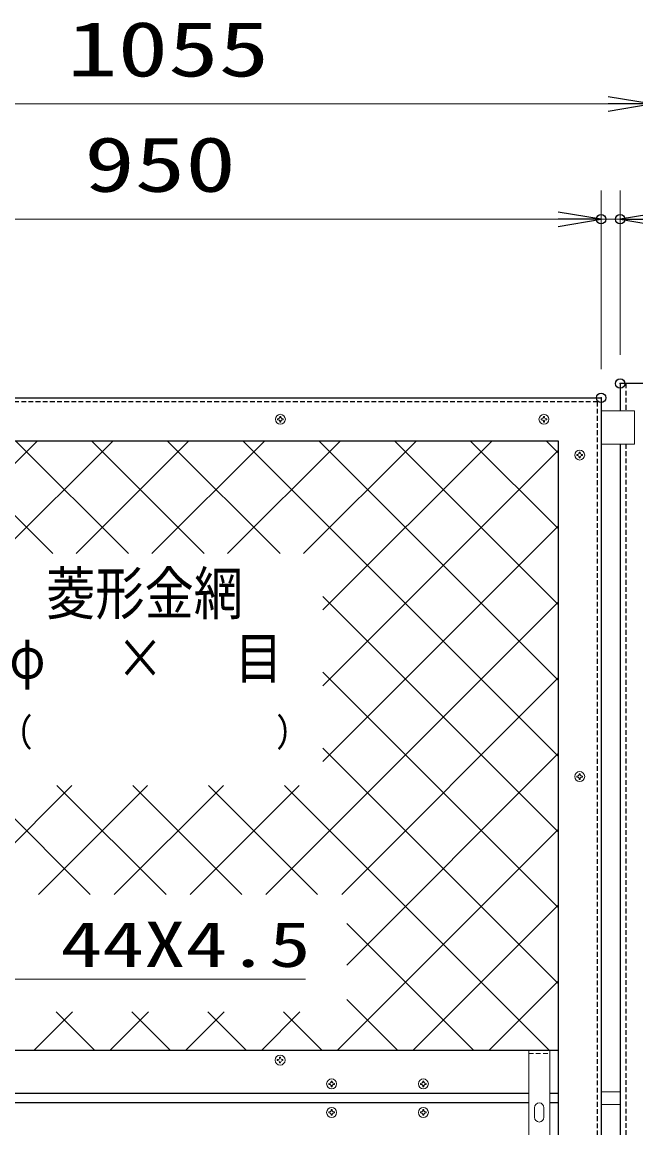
# Model space of a CAD drawing. Units: millimetres, scale not verified. Extents: x -5249 to 5251, y -3712 to 3712.
# Drawn here: x -3366 to -2722, y 826 to 1986 of the extents above; entities that cross this region are included whole.
import ezdxf
from ezdxf.enums import TextEntityAlignment as Align

# ---------------------------------------------------------------- set-up
doc = ezdxf.new("R2010")
doc.units = ezdxf.units.MM
doc.header["$LTSCALE"] = 20
doc.header["$PDMODE"] = 32
doc.header["$PDSIZE"] = 10
doc.linetypes.add('USER1', pattern=[0.375, 0.25, -0.125])
for name, color, linetype, lineweight in [('0-2_D-STR1', 1, 'Continuous', 25), ('0-3_D-STR2', 7, 'Continuous', 13), ('0-4_0', 7, 'Continuous', 25), ('0-5_D-STR-DIM', 7, 'Continuous', 13), ('0-7_D-STR-TXT', 7, 'Continuous', 13), ('0-B_D-STR3', 3, 'Continuous', 13)]:
    doc.layers.add(name, color=color, linetype=linetype, lineweight=lineweight)
doc.layers.add('0-6_Defpoints', color=7, linetype='Continuous')
doc.styles.add('ＭＳ ゴシック', font='')
doc.styles.get('ＭＳ ゴシック').set_extended_font_data('MS Gothic')

# ---------------------------------------------------------------- blocks, each defined once
blk = doc.blocks.new('DARROWS')
at = {"layer": '0-4_0'}
blk.add_line((0, 0), (-19.982, 0), dxfattribs=at)
blk.add_lwpolyline([(-20, -3.333), (0, 0), (-20, 3.333)], dxfattribs=at)

msp = doc.modelspace()

# ---------------------------------------------------------------- linework, layer by layer
at = {"layer": '0-2_D-STR1'}
for p, q in [((-2738.41, 1606.78), (-2738.41, 1578.18)), ((-2673.41, 1606.78), (-2738.41, 1606.78)), ((-3708.41, 1591.78), (-2758.41, 1591.78)), ((-2758.41, 1591.78), (-2758.41, 121.78)), ((-3663.41, 1546.78), (-2803.41, 1546.78)), ((-2803.41, 1546.78), (-2803.41, 1525.24)), ((-2738.41, 1543.18), (-2738.41, -163.22)), ((-2803.41, 1525.7), (-2803.41, 906.78)), ((-2803.41, 906.78), (-3663.41, 906.78)), ((-2834.41, 861.78), (-3663.41, 861.78)), ((-2803.41, 861.78), (-2812.41, 861.78)), ((-2834.41, 851.78), (-3663.41, 851.78)), ((-2823.39, 851.78), (-2823.44, 851.78)), ((-2823.39, 851.78), (-2823.44, 851.78)), ((-2803.41, 851.78), (-2812.41, 851.78))]:
    msp.add_line(p, q, dxfattribs=at)
at = {"layer": '0-2_D-STR1', "linetype": 'USER1'}
for p, q in [((-2732.41, 1606.78), (-2732.41, 1578.18)), ((-3704.41, 1587.78), (-2762.41, 1587.78)), ((-2762.41, 1587.78), (-2762.41, 125.78)), ((-2732.41, 1543.18), (-2732.41, -163.22))]:
    msp.add_line(p, q, dxfattribs=at)
at = {"layer": '0-2_D-STR1'}
msp.add_lwpolyline([(-2803.41, 906.78), (-2803.41, 806.78), (-3663.41, 806.78)], dxfattribs=at)
at = {"layer": '0-3_D-STR2'}
for p, q in [((-3663.41, 1233.45), (-3350.08, 1546.78)), ((-3334.05, 1428.28), (-3452.55, 1546.78)), ((-3389.04, 1428.28), (-3270.54, 1546.78)), ((-3254.5, 1428.28), (-3373, 1546.78)), ((-3309.49, 1428.28), (-3190.99, 1546.78)), ((-3174.95, 1428.28), (-3293.45, 1546.78)), ((-3229.94, 1428.28), (-3111.44, 1546.78)), ((-3095.4, 1428.28), (-3213.9, 1546.78)), ((-3150.39, 1428.28), (-3031.89, 1546.78)), ((-2803.41, 1215.84), (-3134.35, 1546.78)), ((-3070.84, 1428.28), (-2952.34, 1546.78)), ((-2803.41, 1295.39), (-3054.8, 1546.78)), ((-3050.38, 1369.19), (-2872.79, 1546.78)), ((-2803.41, 1374.94), (-2975.25, 1546.78)), ((-2803.41, 1454.49), (-2895.7, 1546.78)), ((-2803.41, 1534.04), (-2816.15, 1546.78)), ((-3050.38, 1289.64), (-2803.41, 1536.61)), ((-3050.38, 1210.09), (-2803.41, 1457.06)), ((-3294.63, 1070.66), (-3663.41, 1439.45)), ((-2803.41, 1136.29), (-3050.38, 1383.26)), ((-3110.26, 1070.66), (-2803.41, 1377.51)), ((-2803.41, 1056.74), (-3050.38, 1303.71)), ((-3030.71, 1070.66), (-2803.41, 1297.96)), ((-2803.41, 977.2), (-3050.38, 1224.16)), ((-3025.33, 996.49), (-2803.41, 1218.41)), ((-3428.46, 1070.66), (-3314.02, 1185.1)), ((-3348.91, 1070.66), (-3234.47, 1185.1)), ((-3215.08, 1070.66), (-3329.52, 1185.1)), ((-3269.36, 1070.66), (-3154.92, 1185.1)), ((-3135.53, 1070.66), (-3249.97, 1185.1)), ((-3189.81, 1070.66), (-3075.37, 1185.1)), ((-3055.98, 1070.66), (-3170.42, 1185.1)), ((-2812.55, 906.78), (-3090.87, 1185.1)), ((-3035.49, 906.78), (-2803.41, 1138.86)), ((-2955.94, 906.78), (-2803.41, 1059.31)), ((-2892.1, 906.78), (-3025.33, 1040.02)), ((-2876.39, 906.78), (-2803.41, 979.76)), ((-2971.65, 906.78), (-3025.33, 960.47)), ((-3353.69, 906.78), (-3313.19, 947.28)), ((-3289.85, 906.78), (-3330.35, 947.28)), ((-3274.14, 906.78), (-3233.64, 947.28)), ((-3210.3, 906.78), (-3250.8, 947.28)), ((-3194.59, 906.78), (-3154.09, 947.28)), ((-3130.75, 906.78), (-3171.25, 947.28)), ((-3115.04, 906.78), (-3074.54, 947.28)), ((-3051.2, 906.78), (-3091.7, 947.28))]:
    msp.add_line(p, q, dxfattribs=at)
at = {"layer": '0-5_D-STR-DIM'}
for p, q in [((-3715.91, 1900.32), (-2750.91, 1900.32)), ((-2758.41, 1621.78), (-2758.41, 1809.28)), ((-2758.41, 1621.78), (-2758.41, 1809.28)), ((-2738.41, 1636.78), (-2738.41, 1809.28)), ((-3663.41, 1779.28), (-2803.41, 1779.28)), ((-2803.41, 1779.28), (-2848.41, 1779.28)), ((-2758.41, 1779.28), (-2738.41, 1779.28))]:
    msp.add_line(p, q, dxfattribs=at)
at = {"layer": '0-6_Defpoints'}
for p in [(-2758.41, 1779.28), (-2738.41, 1779.28), (-2738.41, 1606.78), (-2758.41, 1591.78)]:
    msp.add_point(p, dxfattribs=at)
at = {"layer": '0-7_D-STR-TXT'}
msp.add_lwpolyline([(-3480.1, 828.26), (-3438.41, 981.78), (-3068.81, 981.78)], dxfattribs=at)
at = {"layer": '0-B_D-STR3'}
for p, q in [((-3098.08, 1568.78), (-3098.08, 1569.78)), ((-3097.58, 1569.78), (-3098.08, 1569.78)), ((-3097.58, 1568.78), (-3098.08, 1568.78)), ((-3098.08, 1568.78), (-3097.58, 1568.78)), ((-3095.58, 1572.28), (-3095.58, 1571.78)), ((-3095.58, 1572.28), (-3094.58, 1572.28)), ((-3095.58, 1566.78), (-3095.58, 1566.28)), ((-3095.58, 1566.28), (-3095.58, 1566.78)), ((-3094.58, 1572.28), (-3094.58, 1571.78)), ((-3094.58, 1566.78), (-3094.58, 1566.28)), ((-3092.08, 1569.78), (-3092.58, 1569.78)), ((-3092.58, 1568.78), (-3092.08, 1568.78)), ((-3092.08, 1569.78), (-3092.08, 1568.78)), ((-2821.41, 1568.78), (-2821.41, 1569.78)), ((-2820.91, 1569.78), (-2821.41, 1569.78)), ((-2820.91, 1568.78), (-2821.41, 1568.78)), ((-2821.41, 1568.78), (-2820.91, 1568.78)), ((-2818.91, 1572.28), (-2818.91, 1571.78)), ((-2818.91, 1572.28), (-2817.91, 1572.28)), ((-2818.91, 1566.78), (-2818.91, 1566.28)), ((-2818.91, 1566.28), (-2818.91, 1566.78)), ((-2817.91, 1572.28), (-2817.91, 1571.78)), ((-2817.91, 1566.78), (-2817.91, 1566.28)), ((-2815.41, 1569.78), (-2815.91, 1569.78)), ((-2815.91, 1568.78), (-2815.41, 1568.78)), ((-2815.41, 1569.78), (-2815.41, 1568.78)), ((-2758.41, 1578.18), (-2723.41, 1578.18)), ((-2723.41, 1578.18), (-2723.41, 1543.18)), ((-3094.58, 1566.28), (-3095.58, 1566.28)), ((-2817.91, 1566.28), (-2818.91, 1566.28)), ((-2783.91, 1531.28), (-2783.91, 1532.28)), ((-2783.41, 1532.28), (-2783.91, 1532.28)), ((-2781.41, 1534.78), (-2781.41, 1534.28)), ((-2781.41, 1534.78), (-2780.41, 1534.78)), ((-2780.41, 1534.78), (-2780.41, 1534.28)), ((-2777.91, 1532.28), (-2778.41, 1532.28)), ((-2777.91, 1532.28), (-2777.91, 1531.28)), ((-2723.41, 1543.18), (-2758.41, 1543.18)), ((-2783.41, 1531.28), (-2783.91, 1531.28)), ((-2783.91, 1531.28), (-2783.41, 1531.28)), ((-2781.41, 1529.28), (-2781.41, 1528.78)), ((-2781.41, 1528.78), (-2781.41, 1529.28)), ((-2780.41, 1528.78), (-2781.41, 1528.78)), ((-2780.41, 1529.28), (-2780.41, 1528.78)), ((-2778.41, 1531.28), (-2777.91, 1531.28)), ((-2781.41, 1197.28), (-2781.41, 1196.78)), ((-2781.41, 1197.28), (-2780.41, 1197.28)), ((-2780.41, 1197.28), (-2780.41, 1196.78)), ((-2783.91, 1193.78), (-2783.91, 1194.78)), ((-2783.41, 1194.78), (-2783.91, 1194.78)), ((-2783.41, 1193.78), (-2783.91, 1193.78)), ((-2783.91, 1193.78), (-2783.41, 1193.78)), ((-2781.41, 1191.78), (-2781.41, 1191.28)), ((-2781.41, 1191.28), (-2781.41, 1191.78)), ((-2780.41, 1191.28), (-2781.41, 1191.28)), ((-2780.41, 1191.78), (-2780.41, 1191.28)), ((-2777.91, 1194.78), (-2778.41, 1194.78)), ((-2778.41, 1193.78), (-2777.91, 1193.78)), ((-2777.91, 1194.78), (-2777.91, 1193.78)), ((-2834.41, 906.78), (-2812.41, 906.78)), ((-2812.41, 906.78), (-2812.41, 806.78)), ((-3098.35, 896.28), (-3098.35, 897.28)), ((-3097.85, 897.28), (-3098.35, 897.28)), ((-3097.85, 896.28), (-3098.35, 896.28)), ((-3098.35, 896.28), (-3097.85, 896.28)), ((-3095.85, 899.78), (-3095.85, 899.28)), ((-3095.85, 899.78), (-3094.85, 899.78)), ((-3095.85, 894.28), (-3095.85, 893.78)), ((-3095.85, 893.78), (-3095.85, 894.28)), ((-3094.85, 893.78), (-3095.85, 893.78)), ((-3094.85, 899.78), (-3094.85, 899.28)), ((-3094.85, 894.28), (-3094.85, 893.78)), ((-3092.35, 897.28), (-3092.85, 897.28)), ((-3092.85, 896.28), (-3092.35, 896.28)), ((-3092.35, 897.28), (-3092.35, 896.28)), ((-3044.25, 871.28), (-3044.25, 872.28)), ((-3043.75, 872.28), (-3044.25, 872.28)), ((-3043.75, 871.28), (-3044.25, 871.28)), ((-3044.25, 871.28), (-3043.75, 871.28)), ((-3041.75, 874.78), (-3041.75, 874.28)), ((-3041.75, 874.78), (-3040.75, 874.78)), ((-3040.75, 874.78), (-3040.75, 874.28)), ((-3038.25, 872.28), (-3038.75, 872.28)), ((-3038.75, 871.28), (-3038.25, 871.28)), ((-3038.25, 872.28), (-3038.25, 871.28)), ((-2947.99, 871.28), (-2947.99, 872.28)), ((-2947.49, 872.28), (-2947.99, 872.28)), ((-2947.49, 871.28), (-2947.99, 871.28)), ((-2947.99, 871.28), (-2947.49, 871.28)), ((-2945.49, 874.78), (-2945.49, 874.28)), ((-2945.49, 874.78), (-2944.49, 874.78)), ((-2944.49, 874.78), (-2944.49, 874.28)), ((-2941.99, 872.28), (-2942.49, 872.28)), ((-2942.49, 871.28), (-2941.99, 871.28)), ((-2941.99, 872.28), (-2941.99, 871.28)), ((-3041.75, 869.28), (-3041.75, 868.78)), ((-3041.75, 868.78), (-3041.75, 869.28)), ((-3040.75, 868.78), (-3041.75, 868.78)), ((-3040.75, 869.28), (-3040.75, 868.78)), ((-2945.49, 869.28), (-2945.49, 868.78)), ((-2945.49, 868.78), (-2945.49, 869.28)), ((-2944.49, 868.78), (-2945.49, 868.78)), ((-2944.49, 869.28), (-2944.49, 868.78)), ((-2738.41, 863.28), (-2758.41, 863.28)), ((-2738.41, 850.28), (-2758.41, 850.28)), ((-3044.25, 841.28), (-3044.25, 842.28)), ((-3043.75, 842.28), (-3044.25, 842.28)), ((-3043.75, 841.28), (-3044.25, 841.28)), ((-3044.25, 841.28), (-3043.75, 841.28)), ((-3041.75, 844.78), (-3041.75, 844.28)), ((-3041.75, 844.78), (-3040.75, 844.78)), ((-3041.75, 839.28), (-3041.75, 838.78)), ((-3041.75, 838.78), (-3041.75, 839.28)), ((-3040.75, 838.78), (-3041.75, 838.78)), ((-3040.75, 844.78), (-3040.75, 844.28)), ((-3040.75, 839.28), (-3040.75, 838.78)), ((-3038.25, 842.28), (-3038.75, 842.28)), ((-3038.75, 841.28), (-3038.25, 841.28)), ((-3038.25, 842.28), (-3038.25, 841.28)), ((-2947.99, 841.28), (-2947.99, 842.28)), ((-2947.49, 842.28), (-2947.99, 842.28)), ((-2947.49, 841.28), (-2947.99, 841.28)), ((-2947.99, 841.28), (-2947.49, 841.28)), ((-2945.49, 844.78), (-2945.49, 844.28)), ((-2945.49, 844.78), (-2944.49, 844.78)), ((-2945.49, 839.28), (-2945.49, 838.78)), ((-2945.49, 838.78), (-2945.49, 839.28)), ((-2944.49, 838.78), (-2945.49, 838.78)), ((-2944.49, 844.78), (-2944.49, 844.28)), ((-2944.49, 839.28), (-2944.49, 838.78)), ((-2941.99, 842.28), (-2942.49, 842.28)), ((-2942.49, 841.28), (-2941.99, 841.28)), ((-2941.99, 842.28), (-2941.99, 841.28)), ((-2828.41, 846.78), (-2828.41, 836.78)), ((-2818.41, 846.78), (-2818.41, 836.78))]:
    msp.add_line(p, q, dxfattribs=at)
at = {"layer": '0-B_D-STR3', "linetype": 'USER1'}
msp.add_line((-2834.41, 903.78), (-2812.41, 903.78), dxfattribs=at)
at = {"layer": '0-B_D-STR3'}
msp.add_lwpolyline([(-2834.41, 906.78), (-2834.41, 806.78), (-2812.41, 806.78)], dxfattribs=at)
for centre in [(-3095.08, 1569.28), (-2818.41, 1569.28), (-2780.91, 1531.78), (-2780.91, 1194.28), (-3095.35, 896.78), (-3041.25, 871.78), (-2944.99, 871.78), (-3041.25, 841.78), (-2944.99, 841.78)]:
    msp.add_circle(centre, 5.25, dxfattribs=at)
for centre, radius, start, end in [((-3097.58, 1571.78), 2, 270, 0), ((-3097.58, 1566.78), 2, 0, 90), ((-3092.58, 1571.78), 2, 180, 270), ((-3092.58, 1566.78), 2, 90, 180), ((-2820.91, 1571.78), 2, 270, 0), ((-2820.91, 1566.78), 2, 0, 90), ((-2815.91, 1571.78), 2, 180, 270), ((-2815.91, 1566.78), 2, 90, 180), ((-2783.41, 1534.28), 2, 270, 0), ((-2778.41, 1534.28), 2, 180, 270), ((-2783.41, 1529.28), 2, 0, 90), ((-2778.41, 1529.28), 2, 90, 180), ((-2783.41, 1196.78), 2, 270, 0), ((-2778.41, 1196.78), 2, 180, 270), ((-2783.41, 1191.78), 2, 0, 90), ((-2778.41, 1191.78), 2, 90, 180), ((-3097.85, 899.28), 2, 270, 0), ((-3097.85, 894.28), 2, 0, 90), ((-3092.85, 899.28), 2, 180, 270), ((-3092.85, 894.28), 2, 90, 180), ((-3043.75, 874.28), 2, 270, 0), ((-3043.75, 869.28), 2, 0, 90), ((-3038.75, 874.28), 2, 180, 270), ((-3038.75, 869.28), 2, 90, 180), ((-2947.49, 874.28), 2, 270, 0), ((-2947.49, 869.28), 2, 0, 90), ((-2942.49, 874.28), 2, 180, 270), ((-2942.49, 869.28), 2, 90, 180), ((-2823.41, 846.78), 5, 0, 180), ((-3043.75, 844.28), 2, 270, 0), ((-3043.75, 839.28), 2, 0, 90), ((-3038.75, 844.28), 2, 180, 270), ((-3038.75, 839.28), 2, 90, 180), ((-2947.49, 844.28), 2, 270, 0), ((-2947.49, 839.28), 2, 0, 90), ((-2942.49, 844.28), 2, 180, 270), ((-2942.49, 839.28), 2, 90, 180), ((-2823.41, 836.78), 5, 180, 0)]:
    msp.add_arc(centre, radius, start, end, dxfattribs=at)

# ---------------------------------------------------------------- block references
at = {"layer": '0-5_D-STR-DIM', "xscale": 2.25, "yscale": 2.25}
for p in [(-2705.91, 1900.32), (-2758.41, 1779.28), (-2758.41, 1779.28)]:
    msp.add_blockref('DARROWS', p, dxfattribs=at)
at = {"layer": '0-5_D-STR-DIM', "xscale": 2.25, "yscale": 2.25, "rotation": 180}
msp.add_blockref('DARROWS', (-2738.41, 1779.28), dxfattribs=at)

# ---------------------------------------------------------------- texts
at = {"layer": '0-5_D-STR-DIM', "style": 'ＭＳ ゴシック', "width": 1.35}
for s, p in [('1055', (-3318.91, 1911.72)), ('950', (-3300.91, 1790.68))]:
    msp.add_text(s, height=57.77, dxfattribs=at).set_placement(p, align=Align.BOTTOM_LEFT)
at = {"layer": '0-7_D-STR-TXT', "style": 'ＭＳ ゴシック'}
for s, height, width, p in [('菱形金網', 44.57, 0.85, (-3340.94, 1350.97)), ('φ   ×\u3000 目', 42.96, 0.85, (-3379.43, 1284.3)), ('(               )', 27.57, 0.9, (-3370.78, 1221.37)), (' 44X4.5', 47.63, 1.35, (-3369.45, 980.23))]:
    msp.add_text(s, height=height, dxfattribs=dict(at, width=width)).set_placement(p, align=Align.BOTTOM_LEFT)

doc.saveas('drawing.dxf')
